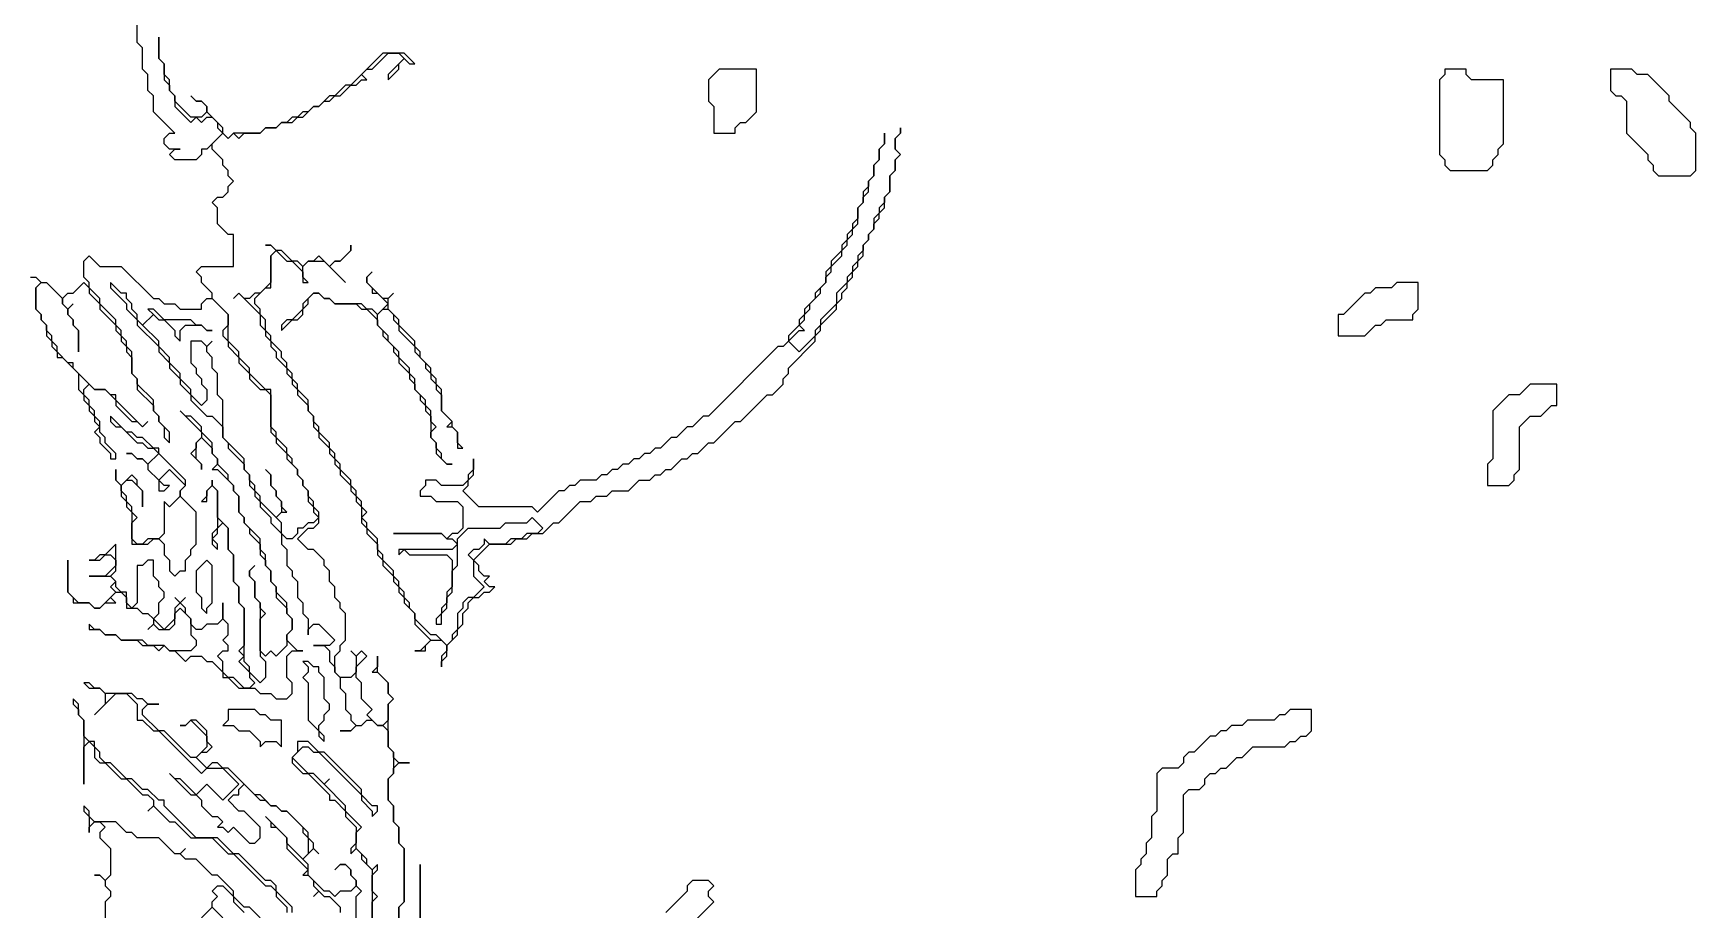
# Model space of a CAD drawing. Header units: metres. Extents: x 0 to 100, y 0 to 141.
# Drawn here: x 69.94 to 77.73, y 81.76 to 85.87 of the extents above; entities that cross this region are included whole.
import ezdxf

# ---------------------------------------------------------------- set-up
doc = ezdxf.new("R2010")
doc.units = ezdxf.units.M

msp = doc.modelspace()

# ---------------------------------------------------------------- linework, layer by layer
for points in [[(71.65, 81.6), (71.65, 81.775), (71.675, 81.8), (71.675, 82.05), (71.65, 82.075), (71.65, 82.15), (71.625, 82.175), (71.625, 82.25), (71.6, 82.275), (71.6, 82.375), (71.625, 82.4), (71.625, 82.425), (71.65, 82.45), (71.7, 82.45), (71.65, 82.45), (71.625, 82.475), (71.625, 82.5), (71.6, 82.525), (71.6, 82.725), (71.625, 82.75), (71.6, 82.775), (71.6, 82.825), (71.55, 82.875), (71.55, 82.95), (71.55, 82.9), (71.525, 82.875), (71.55, 82.875), (71.6, 82.825), (71.6, 82.775), (71.625, 82.75), (71.6, 82.725), (71.6, 82.65), (71.575, 82.625), (71.55, 82.625), (71.5, 82.675), (71.525, 82.7), (71.475, 82.75), (71.475, 82.825), (71.45, 82.85), (71.45, 82.9), (71.5, 82.95), (71.475, 82.975), (71.45, 82.95), (71.425, 82.975), (71.45, 82.95), (71.45, 82.875), (71.425, 82.85), (71.375, 82.85), (71.35, 82.875), (71.35, 82.95), (71.375, 82.975), (71.375, 83), (71.4, 83.025), (71.4, 83.15), (71.375, 83.175), (71.375, 83.2), (71.35, 83.225), (71.35, 83.275), (71.325, 83.3), (71.325, 83.35), (71.3, 83.375), (71.3, 83.4), (71.25, 83.45), (71.225, 83.45), (71.175, 83.5), (71.225, 83.55), (71.25, 83.55), (71.275, 83.575), (71.275, 83.625), (71.25, 83.65), (71.25, 83.675), (71.225, 83.7), (71.225, 83.725), (71.2, 83.75), (71.2, 83.775), (71.175, 83.8), (71.175, 83.825), (71.15, 83.85), (71.15, 83.875), (71.125, 83.9), (71.125, 83.925), (71.075, 83.975), (71.075, 84), (71.05, 84.025), (71.05, 84.2), (71.025, 84.2), (70.95, 84.275), (70.95, 84.3), (70.9, 84.35), (70.9, 84.375), (70.85, 84.425), (70.85, 84.55), (70.775, 84.625), (70.775, 84.65), (70.725, 84.7), (70.725, 84.725), (70.7, 84.75), (70.725, 84.775), (70.875, 84.775), (70.875, 84.925), (70.85, 84.925), (70.8, 84.975), (70.8, 85.05), (70.775, 85.075), (70.8, 85.1), (70.825, 85.1), (70.85, 85.125), (70.85, 85.15), (70.875, 85.175), (70.85, 85.2), (70.85, 85.225), (70.825, 85.25), (70.825, 85.275), (70.775, 85.325), (70.775, 85.35), (70.825, 85.4), (70.85, 85.375), (70.875, 85.4), (70.9, 85.375), (70.925, 85.4), (71, 85.4), (71.025, 85.425), (71.075, 85.425), (71.1, 85.45), (71.15, 85.45), (71.175, 85.475), (71.2, 85.475), (71.25, 85.525), (71.275, 85.525), (71.3, 85.55), (71.325, 85.55), (71.35, 85.575), (71.375, 85.575), (71.425, 85.625), (71.45, 85.625), (71.475, 85.65), (71.5, 85.65), (71.475, 85.675), (71.5, 85.7), (71.525, 85.7), (71.6, 85.775), (71.65, 85.775), (71.675, 85.75), (71.6, 85.675), (71.6, 85.65), (71.65, 85.7), (71.65, 85.725), (71.675, 85.75), (71.7, 85.725), (71.725, 85.725), (71.675, 85.775), (71.575, 85.775), (71.425, 85.625), (71.4, 85.625), (71.35, 85.575), (71.325, 85.575), (71.275, 85.525), (71.25, 85.525), (71.225, 85.5), (71.2, 85.5), (71.175, 85.475), (71.15, 85.475), (71.125, 85.45), (71.1, 85.45), (71.075, 85.425), (71.025, 85.425), (71, 85.4), (70.875, 85.4), (70.85, 85.375), (70.825, 85.4), (70.825, 85.425), (70.75, 85.5), (70.75, 85.525), (70.725, 85.55), (70.7, 85.55), (70.675, 85.575), (70.7, 85.55), (70.725, 85.55), (70.75, 85.525), (70.75, 85.5), (70.725, 85.475), (70.675, 85.475), (70.6, 85.55), (70.6, 85.575), (70.575, 85.6), (70.575, 85.65), (70.55, 85.675), (70.55, 85.725), (70.525, 85.75), (70.525, 85.85), (70.525, 85.75), (70.55, 85.725), (70.55, 85.65), (70.575, 85.625), (70.575, 85.6), (70.6, 85.575), (70.6, 85.525), (70.675, 85.45), (70.7, 85.475), (70.725, 85.45), (70.75, 85.475), (70.775, 85.475), (70.8, 85.45), (70.8, 85.425), (70.825, 85.4), (70.75, 85.325), (70.725, 85.325), (70.725, 85.3), (70.7, 85.275), (70.6, 85.275), (70.575, 85.3), (70.6, 85.325), (70.625, 85.325), (70.575, 85.325), (70.55, 85.35), (70.55, 85.375), (70.575, 85.4), (70.6, 85.4), (70.5, 85.5), (70.5, 85.575), (70.475, 85.6), (70.475, 85.675), (70.45, 85.7), (70.45, 85.8), (70.425, 85.825), (70.425, 85.95)], [(69.925, 84.725), (69.95, 84.725), (69.975, 84.7), (69.95, 84.675), (69.95, 84.575), (69.975, 84.55), (69.975, 84.525), (70, 84.5), (70, 84.45), (70.025, 84.425), (70.025, 84.4), (70.05, 84.375), (70.05, 84.35), (70.075, 84.35), (70.15, 84.275), (70.15, 84.2), (70.175, 84.175), (70.175, 84.15), (70.2, 84.125), (70.2, 84.1), (70.225, 84.075), (70.225, 84.05), (70.25, 84.025), (70.225, 84), (70.25, 83.975), (70.25, 83.95), (70.3, 83.9), (70.3, 83.875), (70.325, 83.875), (70.325, 83.9), (70.275, 83.95), (70.275, 83.975), (70.25, 84), (70.25, 84.05), (70.225, 84.075), (70.225, 84.1), (70.2, 84.125), (70.2, 84.15), (70.175, 84.175), (70.175, 84.2), (70.2, 84.225), (70.225, 84.2), (70.275, 84.2), (70.325, 84.15), (70.325, 84.125), (70.4, 84.05), (70.425, 84.05), (70.45, 84.025), (70.475, 84.05), (70.45, 84.025), (70.325, 84.15), (70.325, 84.175), (70.3, 84.175), (70.275, 84.2), (70.225, 84.2), (70.125, 84.3), (70.125, 84.325), (70.1, 84.325), (70.05, 84.375), (70.05, 84.4), (70.025, 84.425), (70.025, 84.45), (70, 84.475), (70, 84.5), (69.975, 84.525), (69.975, 84.55), (69.95, 84.575), (69.95, 84.675), (69.975, 84.7), (70, 84.7), (70.075, 84.625), (70.075, 84.6), (70.1, 84.575), (70.1, 84.55), (70.125, 84.525), (70.125, 84.5), (70.15, 84.475), (70.15, 84.375), (70.15, 84.475), (70.125, 84.5), (70.125, 84.525), (70.1, 84.55), (70.1, 84.575), (70.125, 84.6), (70.1, 84.575), (70.075, 84.6), (70.075, 84.625), (70.1, 84.65), (70.125, 84.65), (70.175, 84.7), (70.2, 84.675), (70.2, 84.65), (70.25, 84.6), (70.25, 84.575), (70.325, 84.5), (70.325, 84.475), (70.35, 84.45), (70.35, 84.425), (70.375, 84.4), (70.375, 84.375), (70.4, 84.35), (70.4, 84.275), (70.425, 84.25), (70.425, 84.2), (70.5, 84.125), (70.5, 84.1), (70.525, 84.075), (70.525, 84.05), (70.55, 84.025), (70.55, 83.975), (70.575, 83.95), (70.575, 84), (70.525, 84.05), (70.525, 84.075), (70.5, 84.1), (70.5, 84.15), (70.425, 84.225), (70.425, 84.25), (70.4, 84.275), (70.4, 84.375), (70.375, 84.4), (70.375, 84.425), (70.35, 84.45), (70.35, 84.475), (70.325, 84.5), (70.325, 84.525), (70.25, 84.6), (70.25, 84.625), (70.2, 84.675), (70.2, 84.7), (70.175, 84.725), (70.175, 84.8), (70.2, 84.825), (70.25, 84.775), (70.35, 84.775), (70.5, 84.625), (70.525, 84.625), (70.55, 84.6), (70.6, 84.6), (70.625, 84.575), (70.725, 84.575), (70.725, 84.6), (70.75, 84.625), (70.775, 84.625), (70.85, 84.55), (70.85, 84.5), (70.825, 84.475), (70.825, 84.45), (70.85, 84.425), (70.85, 84.4), (70.9, 84.35), (70.9, 84.325), (70.95, 84.275), (70.95, 84.25), (71, 84.2), (71.025, 84.2), (71.05, 84.175), (71.05, 84), (71.075, 83.975), (71.075, 83.95), (71.125, 83.9), (71.125, 83.875), (71.175, 83.825), (71.175, 83.8), (71.2, 83.775), (71.2, 83.75), (71.225, 83.725), (71.225, 83.675), (71.25, 83.65), (71.25, 83.625), (71.275, 83.6), (71.25, 83.575), (71.225, 83.575), (71.2, 83.55), (71.175, 83.55), (71.175, 83.525), (71.15, 83.5), (71.125, 83.5), (71.1, 83.525), (71.1, 83.575), (71.075, 83.6), (71.1, 83.625), (71.125, 83.625), (71.1, 83.65), (71.1, 83.675), (71.075, 83.7), (71.075, 83.725), (71.05, 83.75), (71.05, 83.8), (71.025, 83.825), (71.05, 83.8), (71.05, 83.75), (71.075, 83.725), (71.075, 83.7), (71.1, 83.675), (71.1, 83.625), (71.075, 83.6), (71, 83.675), (71, 83.7), (70.975, 83.725), (70.975, 83.75), (70.95, 83.775), (70.95, 83.8), (70.925, 83.825), (70.925, 83.875), (70.825, 83.975), (70.825, 84.15), (70.8, 84.175), (70.8, 84.275), (70.775, 84.3), (70.775, 84.35), (70.75, 84.375), (70.75, 84.4), (70.775, 84.425), (70.75, 84.4), (70.725, 84.425), (70.675, 84.425), (70.675, 84.325), (70.7, 84.3), (70.7, 84.275), (70.725, 84.25), (70.725, 84.225), (70.75, 84.2), (70.75, 84.15), (70.725, 84.125), (70.675, 84.175), (70.675, 84.2), (70.625, 84.25), (70.625, 84.275), (70.575, 84.325), (70.575, 84.35), (70.525, 84.4), (70.525, 84.425), (70.45, 84.5), (70.5, 84.55), (70.525, 84.525), (70.55, 84.525), (70.6, 84.475), (70.6, 84.45), (70.625, 84.425), (70.625, 84.475), (70.65, 84.5), (70.725, 84.5), (70.75, 84.475), (70.775, 84.475), (70.75, 84.475), (70.725, 84.5), (70.7, 84.5), (70.675, 84.525), (70.55, 84.525), (70.5, 84.575), (70.475, 84.575), (70.5, 84.55), (70.45, 84.5), (70.425, 84.525), (70.425, 84.55), (70.4, 84.575), (70.4, 84.6), (70.375, 84.625), (70.375, 84.65), (70.35, 84.65), (70.3, 84.7), (70.3, 84.675), (70.375, 84.6), (70.375, 84.575), (70.425, 84.525), (70.425, 84.5), (70.525, 84.4), (70.525, 84.375), (70.575, 84.325), (70.575, 84.3), (70.625, 84.25), (70.625, 84.225), (70.675, 84.175), (70.675, 84.15), (70.75, 84.075), (70.775, 84.075), (70.825, 84.025), (70.825, 83.975), (70.85, 83.95), (70.85, 83.925), (70.925, 83.85), (70.925, 83.825), (70.95, 83.8), (70.95, 83.75), (70.975, 83.725), (70.975, 83.7), (71, 83.675), (71, 83.65), (71.05, 83.6), (71.05, 83.575), (71.1, 83.525), (71.1, 83.475), (71.125, 83.45), (71.125, 83.375), (71.15, 83.35), (71.15, 83.325), (71.175, 83.3), (71.175, 83.225), (71.2, 83.2), (71.2, 83.15), (71.225, 83.125), (71.225, 83.05), (71.225, 83.075), (71.25, 83.1), (71.275, 83.1), (71.35, 83.025), (71.325, 83), (71.25, 83), (71.3, 83), (71.325, 82.975), (71.325, 82.925), (71.35, 82.9), (71.35, 82.875), (71.375, 82.85), (71.375, 82.8), (71.4, 82.775), (71.4, 82.7), (71.425, 82.675), (71.425, 82.65), (71.45, 82.625), (71.425, 82.6), (71.375, 82.6), (71.425, 82.6), (71.45, 82.625), (71.475, 82.625), (71.5, 82.65), (71.525, 82.65), (71.55, 82.625), (71.575, 82.625), (71.6, 82.6), (71.6, 82.525), (71.625, 82.5), (71.625, 82.4), (71.6, 82.375), (71.6, 82.275), (71.625, 82.25), (71.625, 82.175), (71.65, 82.15), (71.65, 82.075), (71.675, 82.05), (71.675, 81.8), (71.65, 81.775), (71.65, 81.625)], [(71.45, 81.725), (71.45, 81.825), (71.475, 81.85), (71.45, 81.875), (71.45, 81.9), (71.425, 81.925), (71.425, 81.95), (71.4, 81.975), (71.375, 81.975), (71.35, 81.95), (71.375, 81.975), (71.4, 81.975), (71.425, 81.95), (71.425, 81.925), (71.45, 81.9), (71.45, 81.875), (71.425, 81.85), (71.375, 81.85), (71.35, 81.825), (71.325, 81.85), (71.3, 81.85), (71.225, 81.925), (71.225, 81.975), (71.2, 82), (71.25, 82.05), (71.275, 82.025), (71.25, 82.05), (71.25, 82.075), (71.225, 82.1), (71.225, 82.125), (71.125, 82.225), (71.1, 82.225), (71.075, 82.25), (71.05, 82.25), (71, 82.3), (70.975, 82.3), (70.85, 82.425), (70.825, 82.425), (70.8, 82.45), (70.775, 82.45), (70.75, 82.425), (70.7, 82.475), (70.725, 82.5), (70.75, 82.5), (70.775, 82.525), (70.75, 82.55), (70.75, 82.6), (70.7, 82.65), (70.675, 82.65), (70.65, 82.625), (70.625, 82.625), (70.65, 82.625), (70.675, 82.65), (70.75, 82.575), (70.75, 82.525), (70.7, 82.475), (70.675, 82.475), (70.55, 82.6), (70.525, 82.6), (70.45, 82.675), (70.45, 82.7), (70.475, 82.725), (70.525, 82.725), (70.475, 82.725), (70.45, 82.75), (70.425, 82.75), (70.4, 82.775), (70.275, 82.775), (70.25, 82.8), (70.225, 82.8), (70.2, 82.825), (70.175, 82.825), (70.2, 82.8), (70.25, 82.8), (70.275, 82.775), (70.275, 82.725), (70.225, 82.675), (70.325, 82.775), (70.375, 82.775), (70.425, 82.725), (70.425, 82.65), (70.45, 82.65), (70.5, 82.6), (70.525, 82.6), (70.725, 82.4), (70.75, 82.425), (70.825, 82.425), (70.9, 82.35), (70.825, 82.275), (70.75, 82.35), (70.7, 82.3), (70.625, 82.375), (70.6, 82.375), (70.575, 82.4), (70.675, 82.3), (70.7, 82.3), (70.725, 82.275), (70.725, 82.25), (70.775, 82.2), (70.8, 82.2), (70.825, 82.175), (70.8, 82.15), (70.825, 82.15), (70.85, 82.125), (70.875, 82.15), (70.95, 82.075), (70.975, 82.075), (71, 82.1), (71, 82.15), (70.925, 82.225), (70.9, 82.225), (70.85, 82.275), (70.875, 82.3), (70.9, 82.3), (70.9, 82.325), (70.925, 82.35), (71, 82.275), (71.025, 82.275), (71.05, 82.25), (71.075, 82.25), (71.1, 82.225), (71.125, 82.225), (71.2, 82.15), (71.2, 82.125), (71.225, 82.1), (71.225, 82.025), (71.2, 82), (71.125, 82.075), (71.125, 82.1), (71.025, 82.2), (71.05, 82.175), (71.05, 82.15), (71.075, 82.15), (71.125, 82.1), (71.125, 82.05), (71.225, 81.95), (71.2, 81.925), (71.225, 81.925), (71.25, 81.9), (71.25, 81.875), (71.275, 81.85), (71.25, 81.825), (71.275, 81.85), (71.3, 81.825), (71.325, 81.825), (71.375, 81.775), (71.375, 81.75)], [(71.15, 81.75), (71.15, 81.775), (71.075, 81.85), (71.075, 81.875), (71.05, 81.9), (71.025, 81.9), (70.9, 82.025), (70.875, 82.025), (70.8, 82.1), (70.7, 82.1), (70.55, 82.25), (70.55, 82.275), (70.525, 82.275), (70.475, 82.325), (70.45, 82.325), (70.4, 82.375), (70.375, 82.375), (70.3, 82.45), (70.275, 82.45), (70.25, 82.475), (70.25, 82.5), (70.225, 82.525), (70.225, 82.55), (70.2, 82.55), (70.175, 82.575), (70.175, 82.65), (70.15, 82.675), (70.15, 82.725), (70.125, 82.75), (70.125, 82.725), (70.15, 82.7), (70.15, 82.675), (70.175, 82.65), (70.175, 82.35), (70.175, 82.525), (70.2, 82.55), (70.225, 82.525), (70.225, 82.475), (70.25, 82.45), (70.275, 82.45), (70.35, 82.375), (70.375, 82.375), (70.45, 82.3), (70.475, 82.3), (70.5, 82.275), (70.5, 82.25), (70.475, 82.225), (70.5, 82.25), (70.575, 82.175), (70.6, 82.175), (70.675, 82.1), (70.775, 82.1), (70.85, 82.025), (70.875, 82.025), (71.025, 81.875), (71.05, 81.875), (71.075, 81.85), (71.075, 81.825), (71.125, 81.775), (71.125, 81.75)], [(71.525, 81.675), (71.525, 81.8), (71.55, 81.825), (71.525, 81.85), (71.525, 81.925), (71.55, 81.95), (71.55, 81.975), (71.525, 81.95), (71.5, 81.975), (71.5, 82), (71.45, 82.05), (71.45, 82.125), (71.475, 82.15), (71.4, 82.225), (71.4, 82.25), (71.3, 82.35), (71.325, 82.375), (71.3, 82.35), (71.25, 82.4), (71.225, 82.4), (71.15, 82.475), (71.2, 82.525), (71.225, 82.525), (71.25, 82.5), (71.275, 82.5), (71.475, 82.3), (71.475, 82.275), (71.525, 82.225), (71.525, 82.2), (71.55, 82.225), (71.55, 82.25), (71.525, 82.25), (71.475, 82.3), (71.475, 82.325), (71.3, 82.5), (71.275, 82.5), (71.225, 82.55), (71.175, 82.55), (71.175, 82.5), (71.15, 82.475), (71.15, 82.45), (71.2, 82.4), (71.225, 82.4), (71.325, 82.3), (71.325, 82.275), (71.35, 82.275), (71.4, 82.225), (71.4, 82.2), (71.45, 82.15), (71.45, 82.075), (71.425, 82.05), (71.425, 82.025), (71.45, 82.05), (71.475, 82.025), (71.475, 82), (71.525, 81.95), (71.525, 81.675)], [(71, 81.725), (70.95, 81.775), (70.925, 81.775), (70.875, 81.825), (70.875, 81.85), (70.8, 81.925), (70.775, 81.925), (70.7, 82), (70.65, 82), (70.625, 82.025), (70.65, 82.05), (70.625, 82.025), (70.6, 82.025), (70.525, 82.1), (70.425, 82.1), (70.4, 82.125), (70.375, 82.125), (70.325, 82.175), (70.225, 82.175), (70.2, 82.2), (70.2, 82.225), (70.175, 82.25), (70.175, 82.225), (70.2, 82.2), (70.2, 82.125), (70.2, 82.15), (70.225, 82.175), (70.25, 82.175), (70.275, 82.15), (70.25, 82.125), (70.25, 82.1), (70.3, 82.05), (70.3, 81.925), (70.275, 81.9), (70.25, 81.925), (70.225, 81.925), (70.25, 81.925), (70.275, 81.9), (70.275, 81.875), (70.3, 81.85), (70.3, 81.825), (70.275, 81.8), (70.275, 81.675)], [(71.75, 81.6), (71.75, 81.975), (71.75, 81.625)], [(70.825, 81.725), (70.775, 81.775), (70.775, 81.8), (70.8, 81.825), (70.775, 81.85), (70.8, 81.875), (70.825, 81.875), (70.875, 81.825), (70.875, 81.8), (70.925, 81.75)], [(73, 81.675), (73.125, 81.8), (73.1, 81.825), (73.1, 81.85), (73.125, 81.875), (73.1, 81.9), (73.025, 81.9), (73, 81.875), (73, 81.85), (72.9, 81.75)], [(70.725, 81.725), (70.775, 81.775), (70.825, 81.725)]]:
    msp.add_lwpolyline(points)
for points in [[(73.15, 85.7), (73.1, 85.65), (73.1, 85.55), (73.125, 85.525), (73.125, 85.4), (73.225, 85.4), (73.225, 85.425), (73.25, 85.45), (73.275, 85.45), (73.325, 85.5), (73.325, 85.7)], [(76.55, 85.7), (76.55, 85.675), (76.525, 85.65), (76.525, 85.3), (76.55, 85.275), (76.55, 85.25), (76.575, 85.225), (76.75, 85.225), (76.775, 85.25), (76.775, 85.275), (76.8, 85.3), (76.8, 85.325), (76.825, 85.35), (76.825, 85.65), (76.675, 85.65), (76.65, 85.675), (76.65, 85.7)], [(77.325, 85.7), (77.325, 85.6), (77.35, 85.575), (77.375, 85.575), (77.4, 85.55), (77.4, 85.4), (77.5, 85.3), (77.5, 85.275), (77.525, 85.25), (77.525, 85.225), (77.55, 85.2), (77.7, 85.2), (77.725, 85.225), (77.725, 85.4), (77.7, 85.425), (77.7, 85.45), (77.6, 85.55), (77.6, 85.575), (77.5, 85.675), (77.45, 85.675), (77.425, 85.7)], [(74, 85.425), (74, 85.4), (73.975, 85.375), (73.975, 85.325), (74, 85.3), (73.975, 85.275), (73.975, 85.225), (73.95, 85.2), (73.95, 85.125), (73.925, 85.1), (73.925, 85.075), (73.9, 85.05), (73.9, 85.025), (73.875, 85), (73.875, 84.95), (73.85, 84.925), (73.85, 84.9), (73.825, 84.875), (73.825, 84.85), (73.8, 84.825), (73.8, 84.8), (73.775, 84.775), (73.775, 84.75), (73.75, 84.725), (73.75, 84.7), (73.7, 84.65), (73.7, 84.6), (73.625, 84.525), (73.625, 84.5), (73.6, 84.475), (73.6, 84.45), (73.525, 84.375), (73.475, 84.425), (73.525, 84.475), (73.55, 84.475), (73.525, 84.5), (73.55, 84.525), (73.55, 84.55), (73.575, 84.575), (73.575, 84.6), (73.625, 84.65), (73.625, 84.675), (73.65, 84.7), (73.65, 84.725), (73.675, 84.75), (73.675, 84.775), (73.725, 84.825), (73.725, 84.85), (73.75, 84.875), (73.75, 84.9), (73.775, 84.925), (73.775, 84.95), (73.8, 84.975), (73.8, 85.05), (73.825, 85.075), (73.825, 85.1), (73.85, 85.125), (73.85, 85.175), (73.875, 85.2), (73.875, 85.25), (73.9, 85.275), (73.9, 85.325), (73.925, 85.35), (73.925, 85.4), (73.925, 85.35), (73.9, 85.325), (73.9, 85.275), (73.875, 85.25), (73.875, 85.2), (73.85, 85.175), (73.85, 85.15), (73.825, 85.125), (73.825, 85.075), (73.8, 85.05), (73.8, 85), (73.775, 84.975), (73.775, 84.95), (73.75, 84.925), (73.75, 84.9), (73.725, 84.875), (73.725, 84.85), (73.675, 84.8), (73.675, 84.775), (73.65, 84.75), (73.65, 84.7), (73.6, 84.65), (73.6, 84.625), (73.55, 84.575), (73.55, 84.55), (73.525, 84.525), (73.525, 84.5), (73.475, 84.45), (73.475, 84.425), (73.45, 84.4), (73.425, 84.4), (73.1, 84.075), (73.075, 84.075), (73.025, 84.025), (73, 84.025), (72.95, 83.975), (72.925, 83.975), (72.875, 83.925), (72.85, 83.925), (72.825, 83.9), (72.8, 83.9), (72.775, 83.875), (72.75, 83.875), (72.725, 83.85), (72.7, 83.85), (72.675, 83.825), (72.65, 83.825), (72.625, 83.8), (72.6, 83.8), (72.575, 83.775), (72.5, 83.775), (72.475, 83.75), (72.45, 83.75), (72.425, 83.725), (72.4, 83.725), (72.3, 83.625), (72.275, 83.65), (72.025, 83.65), (71.95, 83.725), (71.975, 83.75), (71.975, 83.775), (72, 83.8), (72, 83.875), (72, 83.825), (71.975, 83.8), (71.975, 83.775), (71.95, 83.75), (71.85, 83.75), (71.825, 83.775), (71.775, 83.775), (71.775, 83.75), (71.75, 83.725), (71.75, 83.7), (71.8, 83.7), (71.825, 83.675), (71.925, 83.675), (71.95, 83.65), (71.95, 83.55), (71.925, 83.525), (71.9, 83.525), (71.875, 83.5), (71.85, 83.525), (71.625, 83.525), (71.85, 83.525), (71.875, 83.5), (71.9, 83.5), (71.925, 83.475), (71.9, 83.45), (71.65, 83.45), (71.65, 83.425), (71.675, 83.45), (71.7, 83.425), (71.875, 83.425), (71.9, 83.4), (71.9, 83.275), (71.875, 83.25), (71.875, 83.2), (71.85, 83.175), (71.85, 83.15), (71.825, 83.125), (71.825, 83.1), (71.85, 83.1), (71.85, 83.15), (71.875, 83.175), (71.875, 83.225), (71.9, 83.25), (71.9, 83.35), (71.925, 83.375), (71.925, 83.5), (71.975, 83.55), (72.125, 83.55), (72.15, 83.575), (72.25, 83.575), (72.275, 83.6), (72.325, 83.55), (72.3, 83.525), (72.25, 83.525), (72.225, 83.5), (72.175, 83.5), (72.15, 83.475), (72.075, 83.475), (72.05, 83.5), (72.05, 83.475), (72.025, 83.45), (72, 83.45), (71.975, 83.425), (72, 83.4), (72, 83.325), (72.05, 83.275), (72, 83.225), (71.975, 83.225), (71.95, 83.2), (71.95, 83.175), (71.925, 83.15), (71.925, 83.075), (71.9, 83.05), (71.9, 83.025), (71.875, 83), (71.825, 83.05), (71.8, 83.05), (71.725, 83.125), (71.725, 83.15), (71.7, 83.175), (71.7, 83.2), (71.675, 83.225), (71.675, 83.25), (71.65, 83.275), (71.65, 83.3), (71.625, 83.325), (71.625, 83.35), (71.575, 83.4), (71.575, 83.425), (71.55, 83.45), (71.55, 83.5), (71.5, 83.55), (71.5, 83.575), (71.475, 83.6), (71.5, 83.625), (71.475, 83.65), (71.475, 83.675), (71.45, 83.7), (71.45, 83.725), (71.425, 83.75), (71.425, 83.775), (71.375, 83.825), (71.375, 83.85), (71.35, 83.875), (71.35, 83.9), (71.325, 83.925), (71.325, 83.95), (71.275, 84), (71.275, 84.025), (71.25, 84.05), (71.25, 84.075), (71.225, 84.1), (71.225, 84.15), (71.175, 84.2), (71.175, 84.225), (71.15, 84.25), (71.15, 84.275), (71.125, 84.3), (71.125, 84.325), (71.1, 84.35), (71.1, 84.375), (71.05, 84.425), (71.05, 84.45), (71.025, 84.475), (71.025, 84.525), (71, 84.55), (71, 84.575), (70.975, 84.6), (70.975, 84.625), (71.025, 84.675), (71.05, 84.675), (71.05, 84.825), (71.075, 84.85), (71.125, 84.8), (71.15, 84.8), (71.2, 84.75), (71.2, 84.7), (71.225, 84.7), (71.2, 84.725), (71.2, 84.775), (71.225, 84.8), (71.3, 84.8), (71.4, 84.7), (71.325, 84.775), (71.35, 84.8), (71.375, 84.8), (71.425, 84.85), (71.425, 84.875), (71.425, 84.85), (71.375, 84.8), (71.35, 84.8), (71.325, 84.775), (71.275, 84.825), (71.25, 84.8), (71.225, 84.8), (71.2, 84.775), (71.175, 84.8), (71.15, 84.8), (71.1, 84.85), (71.075, 84.85), (71.05, 84.875), (71.025, 84.875), (71.05, 84.875), (71.075, 84.85), (71.05, 84.825), (71.05, 84.7), (71, 84.65), (70.975, 84.65), (70.95, 84.625), (70.925, 84.625), (70.9, 84.65), (70.875, 84.625), (70.9, 84.65), (71, 84.55), (71, 84.5), (71.025, 84.475), (71.025, 84.45), (71.05, 84.425), (71.05, 84.4), (71.075, 84.375), (71.075, 84.35), (71.125, 84.3), (71.125, 84.275), (71.15, 84.25), (71.15, 84.225), (71.175, 84.2), (71.175, 84.175), (71.225, 84.125), (71.225, 84.1), (71.25, 84.075), (71.25, 84.025), (71.275, 84), (71.275, 83.975), (71.325, 83.925), (71.325, 83.9), (71.35, 83.875), (71.35, 83.85), (71.375, 83.825), (71.375, 83.8), (71.425, 83.75), (71.425, 83.725), (71.45, 83.7), (71.45, 83.675), (71.475, 83.65), (71.475, 83.575), (71.5, 83.55), (71.5, 83.525), (71.55, 83.475), (71.55, 83.425), (71.575, 83.4), (71.575, 83.375), (71.625, 83.325), (71.625, 83.3), (71.65, 83.275), (71.65, 83.25), (71.675, 83.225), (71.675, 83.2), (71.725, 83.15), (71.725, 83.1), (71.8, 83.025), (71.75, 82.975), (71.725, 82.975), (71.775, 82.975), (71.775, 83), (71.8, 83.025), (71.85, 83.025), (71.875, 83), (71.875, 82.975), (71.85, 82.95), (71.85, 82.9), (71.85, 82.925), (71.875, 82.95), (71.875, 83), (71.925, 83.05), (71.925, 83.075), (71.95, 83.1), (71.95, 83.15), (71.975, 83.175), (71.975, 83.2), (72, 83.225), (72.025, 83.225), (72.05, 83.25), (72.075, 83.25), (72.1, 83.275), (72.075, 83.275), (72.05, 83.3), (72.075, 83.325), (72.05, 83.325), (72.025, 83.35), (72.025, 83.375), (72, 83.4), (72.075, 83.475), (72.175, 83.475), (72.2, 83.5), (72.25, 83.5), (72.275, 83.525), (72.325, 83.525), (72.375, 83.575), (72.4, 83.575), (72.5, 83.675), (72.55, 83.675), (72.575, 83.7), (72.625, 83.7), (72.65, 83.725), (72.725, 83.725), (72.775, 83.775), (72.825, 83.775), (72.85, 83.8), (72.875, 83.8), (72.9, 83.825), (72.925, 83.825), (72.975, 83.875), (73, 83.875), (73.025, 83.9), (73.05, 83.9), (73.1, 83.95), (73.125, 83.95), (73.225, 84.05), (73.25, 84.05), (73.375, 84.175), (73.4, 84.175), (73.45, 84.225), (73.45, 84.25), (73.475, 84.275), (73.475, 84.3), (73.6, 84.425), (73.6, 84.45), (73.625, 84.475), (73.625, 84.5), (73.7, 84.575), (73.7, 84.6), (73.725, 84.625), (73.725, 84.65), (73.75, 84.675), (73.75, 84.7), (73.775, 84.725), (73.775, 84.75), (73.8, 84.775), (73.8, 84.8), (73.825, 84.825), (73.825, 84.875), (73.85, 84.9), (73.85, 84.925), (73.875, 84.95), (73.875, 84.975), (73.9, 85), (73.9, 85.025), (73.925, 85.05), (73.925, 85.1), (73.95, 85.125), (73.95, 85.2), (73.975, 85.225), (73.975, 85.275), (74, 85.3), (73.975, 85.325), (73.975, 85.375), (74, 85.4)], [(71.525, 84.75), (71.5, 84.725), (71.5, 84.7), (71.525, 84.675), (71.525, 84.65), (71.55, 84.65), (71.6, 84.6), (71.55, 84.55), (71.525, 84.575), (71.5, 84.575), (71.475, 84.6), (71.35, 84.6), (71.325, 84.625), (71.3, 84.625), (71.275, 84.65), (71.25, 84.65), (71.2, 84.6), (71.2, 84.575), (71.15, 84.525), (71.125, 84.525), (71.1, 84.5), (71.1, 84.475), (71.15, 84.525), (71.175, 84.525), (71.2, 84.55), (71.2, 84.575), (71.225, 84.6), (71.225, 84.625), (71.25, 84.65), (71.275, 84.65), (71.3, 84.625), (71.325, 84.625), (71.35, 84.6), (71.45, 84.6), (71.475, 84.575), (71.5, 84.575), (71.55, 84.525), (71.55, 84.5), (71.575, 84.475), (71.575, 84.45), (71.625, 84.4), (71.625, 84.375), (71.65, 84.35), (71.65, 84.325), (71.7, 84.275), (71.7, 84.25), (71.725, 84.225), (71.725, 84.2), (71.75, 84.175), (71.75, 84.15), (71.775, 84.125), (71.775, 84.1), (71.8, 84.075), (71.8, 83.975), (71.825, 83.95), (71.825, 83.9), (71.875, 83.85), (71.9, 83.85), (71.875, 83.85), (71.85, 83.875), (71.85, 83.9), (71.825, 83.925), (71.825, 83.95), (71.8, 83.975), (71.8, 84), (71.825, 84.025), (71.8, 84.05), (71.8, 84.1), (71.775, 84.125), (71.775, 84.15), (71.725, 84.2), (71.725, 84.25), (71.7, 84.275), (71.7, 84.3), (71.65, 84.35), (71.65, 84.375), (71.6, 84.425), (71.6, 84.45), (71.55, 84.5), (71.55, 84.55), (71.575, 84.575), (71.6, 84.575), (71.625, 84.55), (71.625, 84.525), (71.65, 84.5), (71.65, 84.475), (71.725, 84.4), (71.725, 84.375), (71.775, 84.325), (71.775, 84.3), (71.8, 84.275), (71.8, 84.25), (71.825, 84.225), (71.825, 84.2), (71.85, 84.175), (71.85, 84.1), (71.9, 84.05), (71.875, 84.025), (71.9, 84.025), (71.925, 84), (71.925, 83.925), (71.95, 83.925), (71.925, 83.95), (71.925, 84), (71.9, 84.025), (71.9, 84.05), (71.85, 84.1), (71.85, 84.2), (71.825, 84.225), (71.825, 84.25), (71.8, 84.275), (71.8, 84.3), (71.75, 84.35), (71.75, 84.375), (71.725, 84.4), (71.725, 84.425), (71.65, 84.5), (71.65, 84.525), (71.6, 84.575), (71.6, 84.625), (71.625, 84.65), (71.6, 84.625), (71.575, 84.625), (71.5, 84.7), (71.5, 84.725)], [(76.325, 84.7), (76.3, 84.675), (76.225, 84.675), (76.2, 84.65), (76.175, 84.65), (76.075, 84.55), (76.05, 84.55), (76.05, 84.45), (76.175, 84.45), (76.225, 84.5), (76.25, 84.5), (76.275, 84.525), (76.4, 84.525), (76.4, 84.55), (76.425, 84.575), (76.425, 84.7)], [(76.95, 84.225), (76.9, 84.175), (76.85, 84.175), (76.775, 84.1), (76.775, 83.875), (76.75, 83.85), (76.75, 83.75), (76.85, 83.75), (76.875, 83.775), (76.875, 83.8), (76.9, 83.825), (76.9, 84.025), (76.95, 84.075), (77, 84.075), (77.05, 84.125), (77.075, 84.125), (77.075, 84.225)], [(70.625, 84.1), (70.725, 84), (70.725, 83.975), (70.7, 83.95), (70.7, 83.925), (70.675, 83.9), (70.725, 83.85), (70.725, 83.825), (70.725, 83.85), (70.7, 83.875), (70.7, 83.95), (70.725, 83.975), (70.775, 83.925), (70.775, 83.9), (70.8, 83.875), (70.8, 83.85), (70.775, 83.825), (70.8, 83.825), (70.875, 83.75), (70.875, 83.725), (70.9, 83.7), (70.9, 83.625), (70.925, 83.6), (70.925, 83.575), (70.95, 83.55), (70.95, 83.525), (71, 83.475), (71, 83.425), (71.025, 83.4), (71.025, 83.375), (71.05, 83.35), (71.05, 83.3), (71.075, 83.275), (71.075, 83.225), (71.125, 83.175), (71.125, 83.15), (71.15, 83.125), (71.15, 83.075), (71.125, 83.05), (71.125, 83), (71.075, 82.95), (71.05, 82.975), (71.025, 82.95), (71, 82.975), (71, 83.125), (71.025, 83.15), (71, 83.175), (71, 83.2), (70.975, 83.225), (70.975, 83.3), (70.95, 83.325), (70.95, 83.35), (70.975, 83.375), (70.95, 83.35), (70.95, 83.325), (70.975, 83.3), (70.975, 83.225), (71, 83.2), (71, 82.95), (71.025, 82.925), (71.025, 82.85), (71, 82.825), (70.95, 82.875), (70.95, 82.9), (70.925, 82.925), (70.925, 83.175), (70.9, 83.2), (70.9, 83.275), (70.875, 83.3), (70.875, 83.425), (70.85, 83.45), (70.85, 83.55), (70.8, 83.6), (70.8, 83.725), (70.775, 83.75), (70.775, 83.775), (70.775, 83.75), (70.75, 83.725), (70.75, 83.7), (70.725, 83.675), (70.75, 83.675), (70.75, 83.725), (70.775, 83.75), (70.8, 83.725), (70.8, 83.55), (70.775, 83.525), (70.775, 83.475), (70.8, 83.45), (70.8, 83.475), (70.775, 83.5), (70.8, 83.525), (70.8, 83.55), (70.825, 83.575), (70.85, 83.55), (70.85, 83.45), (70.875, 83.425), (70.875, 83.3), (70.9, 83.275), (70.9, 83.2), (70.925, 83.175), (70.925, 83), (70.9, 82.975), (70.925, 82.95), (70.9, 82.925), (70.95, 82.875), (70.95, 82.85), (70.975, 82.825), (70.95, 82.8), (70.925, 82.8), (70.875, 82.85), (70.85, 82.85), (70.825, 82.875), (70.825, 82.925), (70.8, 82.95), (70.825, 82.975), (70.85, 82.975), (70.85, 83), (70.825, 83.025), (70.85, 83.05), (70.85, 83.1), (70.825, 83.125), (70.825, 83.2), (70.825, 83.125), (70.8, 83.1), (70.75, 83.1), (70.725, 83.075), (70.7, 83.075), (70.675, 83.1), (70.675, 83.125), (70.65, 83.15), (70.65, 83.175), (70.625, 83.2), (70.65, 83.225), (70.625, 83.2), (70.6, 83.225), (70.625, 83.2), (70.6, 83.175), (70.6, 83.125), (70.55, 83.075), (70.5, 83.125), (70.525, 83.15), (70.525, 83.2), (70.55, 83.225), (70.55, 83.25), (70.525, 83.275), (70.525, 83.3), (70.5, 83.325), (70.5, 83.4), (70.475, 83.4), (70.45, 83.375), (70.425, 83.375), (70.425, 83.2), (70.4, 83.175), (70.375, 83.2), (70.375, 83.25), (70.35, 83.25), (70.325, 83.275), (70.325, 83.3), (70.3, 83.325), (70.325, 83.35), (70.325, 83.475), (70.275, 83.425), (70.25, 83.425), (70.225, 83.4), (70.2, 83.4), (70.25, 83.4), (70.275, 83.425), (70.3, 83.425), (70.325, 83.4), (70.325, 83.375), (70.275, 83.325), (70.2, 83.325), (70.3, 83.325), (70.325, 83.3), (70.3, 83.275), (70.325, 83.25), (70.25, 83.175), (70.225, 83.175), (70.2, 83.2), (70.15, 83.2), (70.1, 83.25), (70.1, 83.4), (70.1, 83.25), (70.125, 83.225), (70.125, 83.2), (70.2, 83.2), (70.225, 83.175), (70.25, 83.175), (70.275, 83.2), (70.325, 83.2), (70.3, 83.225), (70.325, 83.25), (70.35, 83.25), (70.375, 83.225), (70.375, 83.175), (70.425, 83.175), (70.45, 83.15), (70.475, 83.15), (70.5, 83.125), (70.5, 83.1), (70.475, 83.075), (70.5, 83.1), (70.525, 83.075), (70.575, 83.075), (70.6, 83.1), (70.6, 83.15), (70.625, 83.175), (70.675, 83.125), (70.675, 83.05), (70.7, 83.025), (70.7, 83), (70.675, 82.975), (70.575, 82.975), (70.55, 83), (70.475, 83), (70.45, 83.025), (70.35, 83.025), (70.325, 83.05), (70.275, 83.05), (70.25, 83.075), (70.225, 83.075), (70.2, 83.1), (70.2, 83.075), (70.25, 83.075), (70.275, 83.05), (70.325, 83.05), (70.35, 83.025), (70.425, 83.025), (70.45, 83), (70.5, 83), (70.525, 82.975), (70.55, 83), (70.575, 82.975), (70.6, 82.975), (70.65, 82.925), (70.675, 82.95), (70.725, 82.95), (70.75, 82.925), (70.775, 82.925), (70.825, 82.875), (70.825, 82.85), (70.85, 82.85), (70.9, 82.8), (70.975, 82.8), (71, 82.775), (71.05, 82.775), (71.075, 82.75), (71.125, 82.75), (71.15, 82.775), (71.15, 82.825), (71.125, 82.85), (71.125, 82.95), (71.15, 82.975), (71.2, 82.975), (71.175, 82.975), (71.125, 83.025), (71.125, 83.05), (71.15, 83.075), (71.15, 83.125), (71.125, 83.15), (71.125, 83.2), (71.075, 83.25), (71.075, 83.275), (71.05, 83.3), (71.05, 83.35), (71.025, 83.375), (71.025, 83.425), (71, 83.45), (71, 83.5), (70.925, 83.575), (70.925, 83.6), (70.9, 83.625), (70.9, 83.7), (70.875, 83.725), (70.875, 83.75), (70.85, 83.775), (70.85, 83.8), (70.8, 83.85), (70.8, 83.875), (70.775, 83.9), (70.775, 83.95), (70.725, 84), (70.725, 84.025), (70.675, 84.075), (70.65, 84.075)], [(70.3, 84.075), (70.3, 84.05), (70.325, 84.025), (70.35, 84.025), (70.425, 83.95), (70.45, 83.95), (70.475, 83.925), (70.5, 83.925), (70.525, 83.9), (70.475, 83.85), (70.45, 83.875), (70.425, 83.875), (70.4, 83.9), (70.375, 83.9), (70.4, 83.9), (70.425, 83.875), (70.45, 83.875), (70.475, 83.85), (70.475, 83.825), (70.525, 83.775), (70.525, 83.725), (70.55, 83.725), (70.575, 83.75), (70.55, 83.75), (70.525, 83.775), (70.575, 83.825), (70.65, 83.75), (70.625, 83.725), (70.625, 83.7), (70.575, 83.65), (70.55, 83.675), (70.55, 83.525), (70.525, 83.5), (70.475, 83.5), (70.45, 83.475), (70.425, 83.475), (70.4, 83.5), (70.4, 83.575), (70.425, 83.6), (70.4, 83.625), (70.4, 83.65), (70.375, 83.675), (70.375, 83.7), (70.35, 83.725), (70.35, 83.75), (70.375, 83.775), (70.4, 83.775), (70.45, 83.725), (70.45, 83.65), (70.45, 83.725), (70.425, 83.75), (70.425, 83.775), (70.4, 83.8), (70.35, 83.75), (70.325, 83.775), (70.325, 83.825), (70.325, 83.775), (70.35, 83.75), (70.35, 83.7), (70.375, 83.675), (70.375, 83.65), (70.4, 83.625), (70.4, 83.475), (70.475, 83.475), (70.5, 83.5), (70.525, 83.5), (70.55, 83.475), (70.55, 83.425), (70.575, 83.4), (70.575, 83.35), (70.6, 83.325), (70.625, 83.35), (70.65, 83.35), (70.65, 83.4), (70.675, 83.425), (70.675, 83.45), (70.7, 83.475), (70.7, 83.625), (70.625, 83.7), (70.625, 83.725), (70.65, 83.75), (70.65, 83.775), (70.525, 83.9), (70.525, 83.925), (70.5, 83.925), (70.45, 83.975), (70.425, 83.975), (70.4, 84), (70.375, 84)], [(70.75, 83.4), (70.7, 83.35), (70.7, 83.25), (70.725, 83.225), (70.725, 83.175), (70.75, 83.15), (70.75, 83.175), (70.775, 83.2), (70.775, 83.375)], [(71.2, 82.925), (71.225, 82.9), (71.225, 82.875), (71.2, 82.85), (71.225, 82.825), (71.225, 82.65), (71.275, 82.6), (71.275, 82.575), (71.3, 82.55), (71.3, 82.575), (71.275, 82.6), (71.275, 82.625), (71.3, 82.65), (71.3, 82.675), (71.325, 82.7), (71.325, 82.725), (71.3, 82.75), (71.3, 82.85), (71.275, 82.875), (71.275, 82.9), (71.25, 82.9), (71.225, 82.925)], [(70.85, 82.7), (70.85, 82.65), (70.825, 82.625), (70.875, 82.625), (70.9, 82.6), (70.95, 82.6), (71, 82.55), (71, 82.525), (71.025, 82.55), (71.075, 82.55), (71.1, 82.525), (71.1, 82.65), (71.05, 82.65), (71.025, 82.675), (71, 82.675), (70.975, 82.7)], [(75.825, 82.7), (75.8, 82.675), (75.775, 82.675), (75.75, 82.65), (75.625, 82.65), (75.6, 82.625), (75.55, 82.625), (75.525, 82.6), (75.5, 82.6), (75.475, 82.575), (75.45, 82.575), (75.375, 82.5), (75.35, 82.5), (75.325, 82.475), (75.325, 82.45), (75.3, 82.425), (75.225, 82.425), (75.2, 82.4), (75.2, 82.225), (75.175, 82.2), (75.175, 82.1), (75.15, 82.075), (75.15, 82.025), (75.125, 82), (75.125, 81.975), (75.1, 81.95), (75.1, 81.825), (75.2, 81.825), (75.2, 81.85), (75.225, 81.875), (75.225, 81.9), (75.25, 81.925), (75.25, 82), (75.275, 82.025), (75.3, 82.025), (75.3, 82.1), (75.325, 82.125), (75.325, 82.3), (75.35, 82.325), (75.4, 82.325), (75.425, 82.35), (75.425, 82.375), (75.45, 82.4), (75.475, 82.4), (75.5, 82.425), (75.525, 82.425), (75.575, 82.475), (75.6, 82.475), (75.65, 82.525), (75.8, 82.525), (75.825, 82.55), (75.85, 82.55), (75.875, 82.575), (75.9, 82.575), (75.925, 82.6), (75.925, 82.7)]]:
    msp.add_lwpolyline(points, close=True)

doc.saveas('drawing.dxf')
